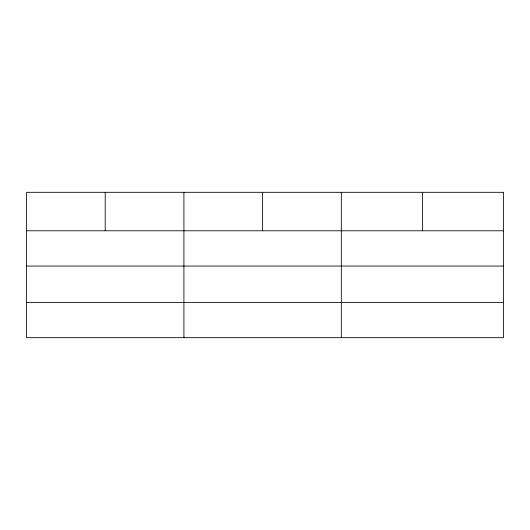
<?xml version="1.0" encoding="UTF-8"?>
<svg xmlns="http://www.w3.org/2000/svg" width="530" height="530" viewBox="0 0 530 530"><rect width="100%" height="100%" fill="white"/><g stroke="black" fill="none" stroke-linecap="round" stroke-linejoin="round"><path stroke-width="0.79" d="M26.5 230.782L503.5 230.782M26.5 266.06L503.5 266.06M26.5 302.411L503.5 302.411M422.41 192.317L422.41 230.782M341.32 192.317L341.32 337.683M262.615 192.317L262.615 230.782M183.91 192.317L183.91 337.683M105.205 192.317L105.205 230.782M503.5 192.317L26.5 192.317L26.5 337.683L503.5 337.683L503.5 192.317"/></g></svg>
